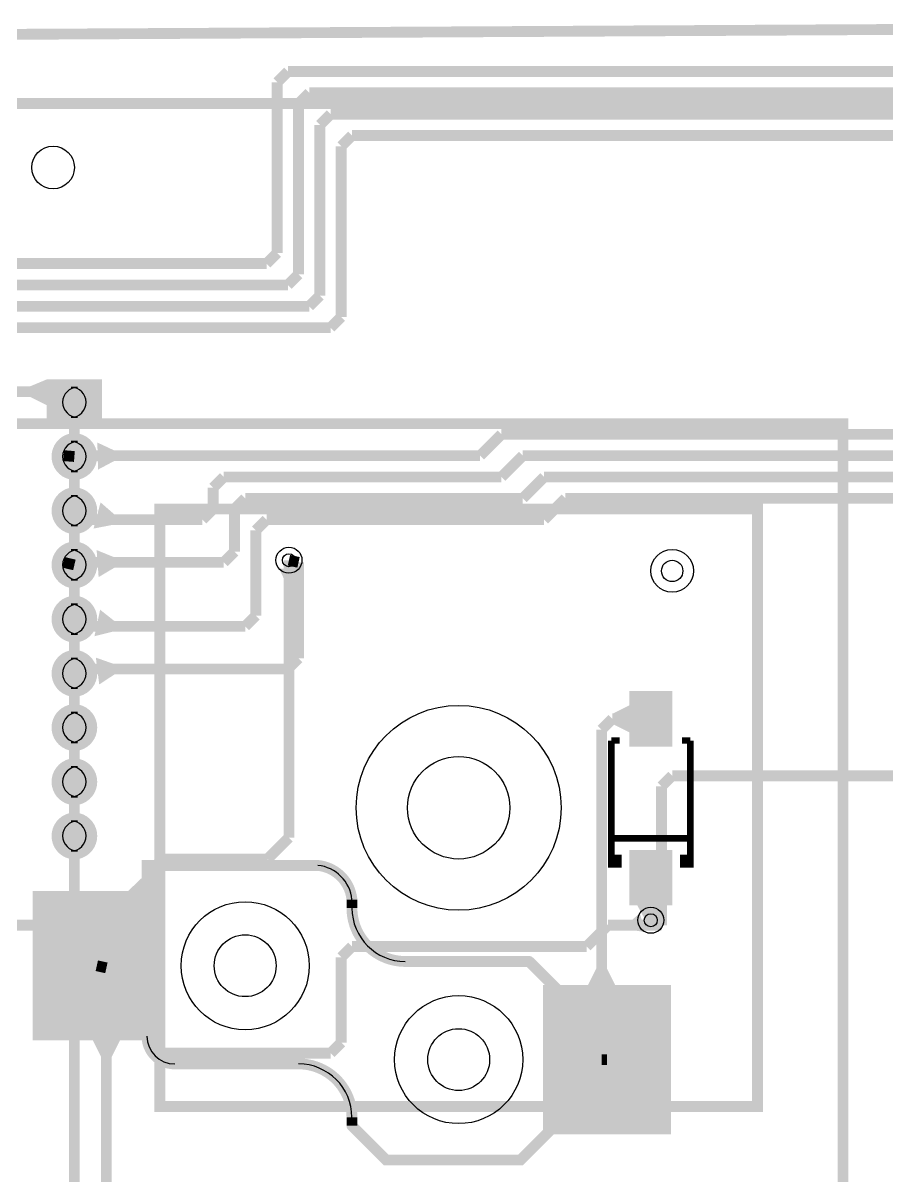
# Model space of a CAD drawing. Header units: millimetres. Extents: x -992 to -826, y 770 to 901.
# Drawn here: x -937.28 to -917.05, y 874.14 to 901.15 of the extents above; entities that cross this region are included whole.
import ezdxf

# ---------------------------------------------------------------- set-up
doc = ezdxf.new("R2010")
doc.units = ezdxf.units.MM
for name, color, linetype, true_color in [('BoardOutLine', 7, 'Continuous', 0xff00ff), ('BottomLayer', 7, 'Continuous', 0x0000ff), ('BottomPasteMaskLayer', 7, 'Continuous', 0x800000), ('BottomSilkLayer', 7, 'Continuous', 0x66cc33), ('BottomSolderMaskLayer', 7, 'Continuous', 0xaa00ff), ('Document', 7, 'Continuous', 0xffffff), ('Hole', 7, 'Continuous', 0x222222), ('Multi-Layer', 7, 'Continuous', 0xc0c0c0), ('TopLayer', 7, 'Continuous', 0xff0000), ('TopSilkLayer', 7, 'Continuous', 0xffcc00), ('TopSolderMaskLayer', 7, 'Continuous', 0x800080)]:
    doc.layers.add(name, color=color, linetype=linetype, true_color=true_color)

msp = doc.modelspace()

# ---------------------------------------------------------------- hatches: boundary and pattern name
at = {"layer": 'BottomLayer'}
for points in [[(-936.7317500635003, 892.8027940055882), (-936.7317500635003, 892.200279400559), (-937.1127508255017, 892.3907797815597), (-937.1127508255017, 892.6447802895607)], [(-930.8283210566423, 888.366314452629), (-931.2855219710441, 888.3663652527307), (-931.1839471678944, 888.1529946659895), (-930.9299466598934, 888.1529667259337)], [(-922.081838963678, 884.2017780035561), (-922.081838963678, 885.5017780035562), (-923.081838963678, 885.5017780035562), (-923.081838963678, 884.2017780035561)], [(-923.0818364236729, 885.1691897383796), (-923.0818364236729, 884.5341884683771), (-923.4628371856745, 884.7246888493778), (-923.4628371856745, 884.9786893573789)], [(-922.081838963678, 880.4827787655577), (-922.081838963678, 881.7827787655577), (-923.081838963678, 881.7827787655577), (-923.081838963678, 880.4827787655577)], [(-934.1894640589283, 880.8178308356619), (-934.8244653289307, 880.8178308356619), (-934.4264693929389, 881.1988315976633), (-934.1302565405132, 881.1988315976633)], [(-937.0568707137415, 877.3178308356619), (-934.0568707137415, 877.3178308356619), (-934.0568707137415, 880.8178308356619), (-937.0568707137415, 880.8178308356619)], [(-922.3532766065533, 880.3344094488191), (-922.8104775209551, 880.3344856489714), (-922.7088417576836, 880.5478282956567), (-922.4548412496825, 880.5477851155704)], [(-922.8993421386843, 880.4827762255526), (-922.2643408686819, 880.4827762255526), (-922.4548412496825, 880.1328676657355), (-922.7088417576836, 880.1328676657355)], [(-923.4162585725172, 878.617678435357), (-924.0512598425198, 878.617678435357), (-923.860759461519, 878.9986791973586), (-923.606758953518, 878.9986791973586)], [(-925.1068580137161, 875.117678435357), (-922.1068580137162, 875.117678435357), (-922.1068580137162, 878.617678435357), (-925.1068580137161, 878.617678435357)], [(-935.6493802387606, 877.317833375667), (-935.014378968758, 877.317833375667), (-935.2048793497588, 876.9368326136654), (-935.4588798577598, 876.9368326136654)]]:
    msp.add_hatch(color=256, dxfattribs=at).paths.add_polyline_path(points)
at = {"layer": 'BottomPasteMaskLayer'}
for points in [[(-922.081838963678, 884.2017780035561), (-922.081838963678, 885.5017780035562), (-923.081838963678, 885.5017780035562), (-923.081838963678, 884.2017780035561)], [(-922.081838963678, 880.4827787655577), (-922.081838963678, 881.7827787655577), (-923.081838963678, 881.7827787655577), (-923.081838963678, 880.4827787655577)], [(-937.0568707137415, 877.3178308356619), (-934.0568707137415, 877.3178308356619), (-934.0568707137415, 880.8178308356619), (-937.0568707137415, 880.8178308356619)], [(-925.1068580137161, 875.117678435357), (-922.1068580137162, 875.117678435357), (-922.1068580137162, 878.617678435357), (-925.1068580137161, 878.617678435357)]]:
    msp.add_hatch(color=256, dxfattribs=at).paths.add_polyline_path(points)
at = {"layer": 'BottomSilkLayer'}
for points in [[(-923.5843586487174, 881.6678155956314), (-923.2643688087377, 881.6678155956314), (-923.2643688087377, 881.3630149860302), (-923.5843586487174, 881.3630149860302)], [(-921.5795326390654, 881.6678155956314), (-921.8995224790451, 881.6678155956314), (-921.8995224790451, 881.3630149860302), (-921.5795326390654, 881.3630149860302)]]:
    msp.add_hatch(color=256, dxfattribs=at).paths.add_polyline_path(points)
at = {"layer": 'BottomSolderMaskLayer'}
for points in [[(-935.4317500635002, 892.8027940055882), (-936.7317500635003, 892.8027940055882), (-936.7317500635003, 891.7327914655831), (-935.4317500635002, 891.7327914655831)], [(-936.1967868935739, 890.4627127254256, -0.7853981633974483), (-936.1967868935739, 891.5327152654307), (-935.9667894335789, 891.5327152654307, -0.7853981633974483), (-935.9667894335789, 890.4627127254256)], [(-936.1967868935739, 889.1927101854205, -0.7853981633974483), (-936.1967868935739, 890.2627127254257), (-935.9667894335789, 890.2627127254257, -0.7853981633974483), (-935.9667894335789, 889.1927101854205)], [(-936.1967868935739, 887.9227076454155, -0.7853981633974483), (-936.1967868935739, 888.9927101854206), (-935.9667894335789, 888.9927101854206, -0.7853981633974483), (-935.9667894335789, 887.9227076454155)], [(-936.1967868935739, 886.6527051054103, -0.7853981633974483), (-936.1967868935739, 887.7227076454154), (-935.9667894335789, 887.7227076454154, -0.7853981633974483), (-935.9667894335789, 886.6527051054103)], [(-936.1967868935739, 885.3827025654052, -0.7853981633974483), (-936.1967868935739, 886.4527051054104), (-935.9667894335789, 886.4527051054104, -0.7853981633974483), (-935.9667894335789, 885.3827025654052)], [(-922.081838963678, 884.2017780035561), (-922.081838963678, 885.5017780035562), (-923.081838963678, 885.5017780035562), (-923.081838963678, 884.2017780035561)], [(-936.1967868935739, 884.1127000254002, -0.7853981633974483), (-936.1967868935739, 885.1827025654053), (-935.9667894335789, 885.1827025654053, -0.7853981633974483), (-935.9667894335789, 884.1127000254002)], [(-936.1967868935739, 882.8426974853951, -0.7853981633974483), (-936.1967868935739, 883.9127000254002), (-935.9667894335789, 883.9127000254002, -0.7853981633974483), (-935.9667894335789, 882.8426974853951)], [(-936.1967868935739, 881.57269494539, -0.7853981633974483), (-936.1967868935739, 882.6426974853952), (-935.9667894335789, 882.6426974853952, -0.7853981633974483), (-935.9667894335789, 881.57269494539)], [(-922.081838963678, 880.4827787655577), (-922.081838963678, 881.7827787655577), (-923.081838963678, 881.7827787655577), (-923.081838963678, 880.4827787655577)], [(-937.0568707137415, 877.3178308356619), (-934.0568707137415, 877.3178308356619), (-934.0568707137415, 880.8178308356619), (-937.0568707137415, 880.8178308356619)], [(-925.1068580137161, 875.117678435357), (-922.1068580137162, 875.117678435357), (-922.1068580137162, 878.617678435357), (-925.1068580137161, 878.617678435357)]]:
    msp.add_hatch(color=256, dxfattribs=at).paths.add_polyline_path(points)
at = {"layer": 'Document'}
for points in [[(-922.4859080518162, 885.0028168656339), (-922.6779324358649, 885.0028168656339), (-922.6779324358649, 884.2348209296421), (-922.4859080518162, 884.2348209296421)], [(-922.9659436118873, 884.7148564897132), (-922.9659436118873, 884.5228321056644), (-922.1979476758954, 884.5228321056644), (-922.1979476758954, 884.7148564897132)], [(-922.4549453898909, 880.9358115316232), (-922.6469697739396, 880.9358115316232), (-922.6469697739396, 881.7038074676151), (-922.4549453898909, 881.7038074676151)], [(-934.2548590297182, 877.4177444754891), (-934.2548590297182, 881.2907442214886), (-930.3818592837187, 881.2907442214886), (-930.3652824241531, 881.2918307262671), (-930.3489891992505, 881.2950716502047), (-930.3332583906065, 881.3004115401943), (-930.3183591567184, 881.3077590292376), (-930.3045464276089, 881.31698839976), (-930.2920565429025, 881.3279417346729), (-930.2811032079895, 881.3404316193793), (-930.2718738374672, 881.3542443484888), (-930.2645263484238, 881.369143582377), (-930.2591864584343, 881.384874391021), (-930.2559455344967, 881.4011676159234), (-930.2548590297182, 881.4177444754891), (-930.2559455344967, 881.4343213350547), (-930.2591864584343, 881.4506145599573), (-930.2645263484238, 881.4663453686013), (-930.2718738374672, 881.4812446024894), (-930.2811032079895, 881.4950573315989), (-930.2920565429025, 881.5075472163053), (-930.3045464276089, 881.5185005512183), (-930.3183591567184, 881.5277299217406), (-930.3332583906065, 881.535077410784), (-930.3489891992505, 881.5404173007735), (-930.3652824241531, 881.5436582247111), (-930.3818592837187, 881.5447447294896), (-934.3818592837187, 881.5447447294896), (-934.3984361432844, 881.5436582247111), (-934.4147293681868, 881.5404173007735), (-934.4304601768308, 881.535077410784), (-934.4453594107189, 881.5277299217406), (-934.4591721398285, 881.5185005512183), (-934.4716620245349, 881.5075472163053), (-934.4826153594478, 881.4950573315989), (-934.4918447299701, 881.4812446024894), (-934.4991922190135, 881.4663453686013), (-934.5045321090031, 881.4506145599573), (-934.5077730329407, 881.4343213350547), (-934.5088595377192, 881.4177444754891), (-934.5088595377192, 877.4177444754891), (-934.5077730329407, 877.4011676159234), (-934.5045321090031, 877.384874391021), (-934.4991922190135, 877.369143582377), (-934.4918447299701, 877.3542443484888), (-934.4826153594478, 877.3404316193793), (-934.4716620245349, 877.3279417346729), (-934.4591721398285, 877.31698839976), (-934.4453594107189, 877.3077590292376), (-934.4304601768308, 877.3004115401943), (-934.4147293681868, 877.2950716502047), (-934.3984361432844, 877.2918307262671), (-934.3818592837187, 877.2907442214886), (-934.3652824241531, 877.2918307262671), (-934.3489891992505, 877.2950716502047), (-934.3332583906065, 877.3004115401943), (-934.3183591567184, 877.3077590292376), (-934.3045464276089, 877.31698839976), (-934.2920565429025, 877.3279417346729), (-934.2811032079895, 877.3404316193793), (-934.2718738374672, 877.3542443484888), (-934.2645263484238, 877.369143582377), (-934.2591864584343, 877.384874391021), (-934.2559455344967, 877.4011676159234), (-934.2548590297182, 877.4177444754891)], [(-930.3944831089664, 881.2911760223521), (-930.3543455748853, 881.2861203956345), (-930.3145312075903, 881.2789512143348), (-930.275151222695, 881.2696885045127), (-930.2363156224292, 881.2583581401938), (-930.1981328883638, 881.2449917710942), (-930.1607096783838, 881.2296267342115), (-930.1241505287545, 881.2123059495299), (-930.0885575621148, 881.1930778001285), (-930.054030202213, 881.1719959970317), (-930.0206648961804, 881.1491194291738), (-929.988554845121, 881.124511998902), (-929.9577897437676, 881.0982424434751), (-929.9284555299326, 881.0703841430552), (-929.9006341444531, 881.0410149157312), (-929.8744033023016, 881.0102168001454), (-929.8498362755005, 880.9780758263306), (-929.827001688447, 880.9446817753978), (-929.8059633262213, 880.9101279287455), (-929.7867799564121, 880.8745108074922), (-929.7695051649584, 880.8379299028583), (-929.754187206464, 880.8004873982522), (-929.7408688694064, 880.762287883836), (-929.7295873566129, 880.723438064368), (-929.7203741813398, 880.6840464611385), (-929.7132550792452, 880.6442231088314), (-929.7082499365, 880.6040792481587), (-929.7058319834439, 880.5882173564115), (-929.7014333491653, 880.5727869279254), (-929.6951242430225, 880.5580342574398), (-929.6870053686125, 880.5441948215735), (-929.6772063163779, 880.5314895202357), (-929.6658834951323, 880.5201211507034), (-929.6532176355219, 880.5102711706472), (-929.6394109052692, 880.5020968017718), (-929.6246836822487, 880.4957285203016), (-929.6092710368964, 880.4912679743682), (-929.5934189801038, 880.4887863615404), (-929.5773805364839, 880.4883232923961), (-929.5614117056866, 880.489886158272), (-929.5457673762278, 880.4934500132864), (-929.5306972570542, 880.4989579725159), (-929.5164418917823, 880.5063221199714), (-929.5032288192311, 880.5154249118805), (-929.4912689415323, 880.5261210528765), (-929.4807531577889, 880.5382398151501), (-929.4718493170153, 880.5515877635415), (-929.4646995389944, 880.5659518430815), (-929.4594179458138, 880.5811027796947), (-929.4560888402923, 880.5967987397865), (-929.4547653603693, 880.6127891903017), (-929.4554686309374, 880.628818897638), (-929.4610809361277, 880.6751770925886), (-929.4688103081855, 880.7212296388398), (-929.4786405289883, 880.7668799068302), (-929.4905509723167, 880.8120321110771), (-929.5045166471331, 880.8565915111577), (-929.520508250019, 880.9004646104986), (-929.538492226661, 880.9435593525534), (-929.5584308422558, 880.985785313961), (-929.580282260687, 881.0270538942754), (-929.604000632308, 881.0672785018717), (-929.6295361901451, 881.1063747356362), (-929.6568353543217, 881.144260562061), (-929.6858408444813, 881.1808564873702), (-929.7164917999762, 881.2160857243173), (-929.7487239075681, 881.2498743533042), (-929.7824695363728, 881.2821514774823), (-929.8176578797666, 881.3128493715116), (-929.8542151039559, 881.341903623665), (-929.8920645028991, 881.3692532709803), (-929.9311266592539, 881.394840927175), (-929.9713196110152, 881.418612903057), (-930.0125590234911, 881.4405193191783), (-930.0547583662577, 881.4605142104931), (-930.0978290947218, 881.478555622805), (-930.1416808359083, 881.4946057007963), (-930.1862215780861, 881.5086307674587), (-930.2313578638302, 881.5206013947549), (-930.2769949861188, 881.5304924653665), (-930.3230371870521, 881.5382832253963), (-930.3693878587758, 881.5439573279148), (-930.385992496216, 881.5445138323273), (-930.402527717081, 881.5428982356514), (-930.4187105991532, 881.5391381811945), (-930.4342642488288, 881.5332980045321), (-930.4489225388451, 881.5254776327075), (-930.4624346617919, 881.5158108744532), (-930.4745694214956, 881.5044631306857), (-930.4851191888497, 881.4916285644504), (-930.493903454407, 881.4775267787372), (-930.5007719169458, 881.4623990590138), (-930.5056070551659, 881.4465042447629), (-930.5083261385104, 881.4301143006677), (-930.5088826427086, 881.4135096632203), (-930.5072670458193, 881.3969744423761), (-930.5035069911537, 881.3807915603525), (-930.4976668142905, 881.3652379107523), (-930.4898464422768, 881.3505796208369), (-930.4801796838481, 881.3370674980148), (-930.468831939924, 881.3249327384576), (-930.4559973735523, 881.3143829712691), (-930.441895587726, 881.3055987058938), (-930.4267678679139, 881.2987302435502), (-930.4108730536005, 881.2938951055352), (-930.3944831094702, 881.2911760224023)], [(-929.7089611379224, 880.6175920751843), (-929.7089611379224, 880.4174904749812), (-929.7078746331439, 880.4009136154154), (-929.7046337092063, 880.384620390513), (-929.6992938192167, 880.368889581869), (-929.6919463301733, 880.3539903479808), (-929.682716959651, 880.3401776188713), (-929.6717636247381, 880.3276877341649), (-929.6592737400317, 880.316734399252), (-929.6454610109221, 880.3075050287296), (-929.630561777034, 880.3001575396863), (-929.61483096839, 880.2948176496967), (-929.5985377434876, 880.2915767257591), (-929.5819608839219, 880.2904902209806), (-929.5653840243563, 880.2915767257591), (-929.5490907994537, 880.2948176496967), (-929.5333599908097, 880.3001575396863), (-929.5184607569216, 880.3075050287296), (-929.5046480278121, 880.316734399252), (-929.4921581431057, 880.3276877341649), (-929.4812048081927, 880.3401776188713), (-929.4719754376704, 880.3539903479808), (-929.464627948627, 880.368889581869), (-929.4592880586375, 880.384620390513), (-929.4560471346999, 880.4009136154154), (-929.4549606299214, 880.4174904749812), (-929.4549606299214, 880.6175920751843), (-929.4560471346999, 880.6341689347499), (-929.4592880586375, 880.6504621596525), (-929.464627948627, 880.6661929682964), (-929.4719754376704, 880.6810922021846), (-929.4812048081927, 880.6949049312941), (-929.4921581431057, 880.7073948160005), (-929.5046480278121, 880.7183481509135), (-929.5184607569216, 880.7275775214358), (-929.5333599908097, 880.7349250104791), (-929.5490907994537, 880.7402649004687), (-929.5653840243563, 880.7435058244063), (-929.5819608839219, 880.7445923291848), (-929.5985377434876, 880.7435058244063), (-929.61483096839, 880.7402649004687), (-929.630561777034, 880.7349250104791), (-929.6454610109221, 880.7275775214358), (-929.6592737400317, 880.7183481509135), (-929.6717636247381, 880.7073948160005), (-929.682716959651, 880.6949049312941), (-929.6919463301733, 880.6810922021846), (-929.6992938192167, 880.6661929682964), (-929.7046337092063, 880.6504621596525), (-929.7078746331439, 880.6341689347499), (-929.7089611379224, 880.6175920751843)], [(-929.4544526289053, 880.4178206756421), (-929.4533805319254, 880.3688381510027), (-929.4501729290571, 880.3199490070562), (-929.4448359258032, 880.2712463017077), (-929.4373796808677, 880.2228227379866), (-929.4278183868194, 880.1747704875908), (-929.4161702430767, 880.1271810154426), (-929.4024574212667, 880.0801449055907), (-929.3867060230218, 880.0337516887879), (-929.3689460302974, 879.9880896720736), (-929.3492112483021, 879.9432457706869), (-929.3275392411522, 879.899305342627), (-929.303971260369, 879.85635202618), (-929.2785521663606, 879.8144675807166), (-929.2513303430305, 879.7737317310682), (-929.222357605683, 879.7342220157748), (-929.1916891023943, 879.6960136394939), (-929.1593832090418, 879.6591793298535), (-929.1255014181886, 879.6237891990178), (-929.0901082220353, 879.5899106102331), (-929.0532709896628, 879.5576080496052), (-929.0150598387988, 879.5269430033533), (-928.9755475023521, 879.4979738407744), (-928.9348091899701, 879.4707557031408), (-928.89292244488, 879.4453403987407), (-928.8499669962905, 879.4217763042649), (-928.806024607631, 879.4001082727234), (-928.7611789209191, 879.3803775480708), (-928.7155152975524, 879.3626216867), (-928.6691206558282, 879.346874485956), (-928.6220833054983, 879.3331659198046), (-928.5744927796766, 879.3215220817776), (-928.5264396644172, 879.3119651353063), (-928.478015426289, 879.3045132715339), (-928.4293122382733, 879.2991806746899), (-928.3804228043182, 879.2959774950907), (-928.3314401828804, 879.2949098298199), (-928.3148633233149, 879.2938233250413), (-928.2985700984123, 879.2905824011036), (-928.2828392897683, 879.2852425111141), (-928.2679400558802, 879.2778950220709), (-928.2541273267707, 879.2686656515484), (-928.2416374420643, 879.2577123166354), (-928.2306841071513, 879.2452224319292), (-928.221454736629, 879.2314097028195), (-928.2141072475856, 879.2165104689315), (-928.2087673575961, 879.2007796602875), (-928.2055264336585, 879.184486435385), (-928.20443992888, 879.1679095758193), (-928.2055264336585, 879.1513327162536), (-928.2087673575961, 879.1350394913511), (-928.2141072475856, 879.1193086827071), (-928.221454736629, 879.1044094488191), (-928.2306841071513, 879.0905967197095), (-928.2416374420643, 879.0781068350032), (-928.2541273267707, 879.0671535000902), (-928.2679400558802, 879.0579241295678), (-928.2828392897683, 879.0505766405245), (-928.2985700984123, 879.045236750535), (-928.3148633233149, 879.0419958265974), (-928.3314401828804, 879.0409093218188), (-928.3854992111612, 879.0419698822019), (-928.4394749274197, 879.0451519226419), (-928.4932841089224, 879.0504505368937), (-928.5468437897082, 879.0578575552618), (-928.6000713885098, 879.0673615571972), (-928.6528848360825, 879.0789478889058), (-928.7052027017427, 879.092598685943), (-928.7569443189219, 879.108292900758), (-928.8080299095438, 879.1260063351452), (-928.8583807070297, 879.1457116775556), (-928.9079190777456, 879.1673785452064), (-928.9565686407017, 879.1909735309271), (-929.0042543853211, 879.2164602546685), (-929.0509027870951, 879.2437994195957), (-929.0964419209473, 879.2729488726775), (-929.1408015721317, 879.303863669681), (-929.1839133444939, 879.3364961444688), (-929.2257107659276, 879.370795982493), (-929.2661293908651, 879.406710298373), (-929.3051068996434, 879.444183717438), (-929.3425831945916, 879.4831584611054), (-929.3785004926931, 879.5235744359677), (-929.4128034146784, 879.5653693264478), (-929.4454390704122, 879.6084786908806), (-929.4763571404424, 879.6528360608725), (-929.5055099535847, 879.6983730437861), (-929.5328525604253, 879.7450194281919), (-929.5583428026264, 879.7927032921241), (-929.581941377928, 879.8413511139738), (-929.6036119007463, 879.8908878858484), (-929.623320958275, 879.9412372292236), (-929.6410381620034, 879.9923215127071), (-929.6567361945702, 880.0440619717359), (-929.670390851884, 880.0963788300191), (-929.6819810804416, 880.1491914225418), (-929.6914890097901, 880.2024183199385), (-929.6988999800799, 880.255977454046), (-929.7042025646688, 880.3097862444399), (-929.7073885877396, 880.3637617257622), (-929.7084531369064, 880.4178206756415), (-929.7073666321278, 880.4343975352072), (-929.7041257081902, 880.4506907601098), (-929.6987858182007, 880.4664215687536), (-929.6914383291573, 880.4813208026418), (-929.682208958635, 880.4951335317513), (-929.671255623722, 880.5076234164577), (-929.6587657390157, 880.5185767513707), (-929.6449530099061, 880.527806121893), (-929.630053776018, 880.5351536109363), (-929.614322967374, 880.5404935009259), (-929.5980297424716, 880.5437344248635), (-929.5814528829059, 880.544820929642), (-929.5648760233402, 880.5437344248635), (-929.5485827984377, 880.5404935009259), (-929.5328519897937, 880.5351536109363), (-929.5179527559056, 880.527806121893), (-929.504140026796, 880.5185767513707), (-929.4916501420897, 880.5076234164577), (-929.4806968071767, 880.4951335317513), (-929.4714674366544, 880.4813208026418), (-929.464119947611, 880.4664215687536), (-929.4587800576215, 880.4506907601098), (-929.4555391336839, 880.4343975352072), (-929.4544526289053, 880.4178206756415)], [(-929.6716738633478, 875.2279552959108), (-928.8716738633478, 874.4279552959108), (-928.8591816176679, 874.4170029038099), (-928.8453665868432, 874.4077749019584), (-928.8304651827114, 874.400429205956), (-928.8147324078404, 874.3950915201542), (-928.7984374917578, 874.3918531865213), (-928.7818592837186, 874.3907696215394), (-925.6318465836932, 874.3907696215394), (-925.6152683756542, 874.3918531865213), (-925.5989734595714, 874.3950915201542), (-925.5832406847005, 874.400429205956), (-925.5683392805688, 874.4077749019584), (-925.5545242497441, 874.4170029038099), (-925.5420320040641, 874.4279552959108), (-924.6920447040895, 875.2779425958854), (-924.6810923119887, 875.2904348415652), (-924.6718643101373, 875.3042498723901), (-924.6645186141349, 875.3191512765218), (-924.659180928333, 875.3348840513927), (-924.6559425947002, 875.3511789674753), (-924.6548590297182, 875.3677571755145), (-924.6548590297182, 878.5177698755399), (-924.6559425947002, 878.5343480835791), (-924.659180928333, 878.5506429996617), (-924.6645186141349, 878.5663757745326), (-924.6718643101373, 878.5812771786644), (-924.6810923119887, 878.5950922094892), (-924.6920447040895, 878.6075844551691), (-925.3420320040641, 879.2575717551437), (-925.354524249744, 879.2685241472445), (-925.3683392805688, 879.2777521490959), (-925.3832406847006, 879.2850978450983), (-925.3989734595715, 879.2904355309003), (-925.4152683756541, 879.293673864533), (-925.4318465836933, 879.294757429515), (-928.2818592837186, 879.294757429515), (-928.2984361432843, 879.2936709247365), (-928.3147293681868, 879.2904300007989), (-928.3304601768308, 879.2850901108093), (-928.345359410719, 879.277742621766), (-928.3591721398285, 879.2685132512437), (-928.3716620245349, 879.2575599163307), (-928.3826153594478, 879.2450700316243), (-928.3918447299702, 879.2312573025148), (-928.3991922190135, 879.2163580686266), (-928.4045321090031, 879.2006272599826), (-928.4077730329407, 879.1843340350802), (-928.4088595377192, 879.1677571755145), (-928.4077730329407, 879.1511803159489), (-928.4045321090031, 879.1348870910463), (-928.3991922190135, 879.1191562824024), (-928.3918447299702, 879.1042570485142), (-928.3826153594478, 879.0904443194047), (-928.3716620245349, 879.0779544346983), (-928.3591721398285, 879.0670010997853), (-928.345359410719, 879.057771729263), (-928.3304601768308, 879.0504242402197), (-928.3147293681868, 879.0450843502301), (-928.2984361432843, 879.0418434262925), (-928.2818592837186, 879.040756921514), (-925.4844500889003, 879.040756921514), (-924.9088595377192, 878.4651663703329), (-924.9088595377192, 875.4203606807215), (-925.6844500889003, 874.6447701295405), (-928.7292557785116, 874.6447701295405), (-929.4920447040895, 875.4075844551691), (-929.5045362353918, 875.4185392337924), (-929.5183507854409, 875.4277698207673), (-929.5332519834601, 875.4351182781944), (-929.5489848658245, 875.440458871932), (-929.56528023856, 875.4437002229424), (-929.5818592833265, 875.4447868708123), (-929.5984383280768, 875.4437002226955), (-929.6147337007641, 875.4404588714424), (-929.6304665830489, 875.4351182774705), (-929.6453677809586, 875.4277698198215), (-929.6591823308704, 875.4185392326408), (-929.6716738620095, 875.4075844538314), (-929.682628640819, 875.3950929226924), (-929.6918592279997, 875.3812783727807), (-929.6992076856488, 875.3663771748711), (-929.7045482796209, 875.3506442925863), (-929.7077896308742, 875.3343489198991), (-929.708876278991, 875.3177698751488), (-929.7077896311214, 875.3011908303822), (-929.704548280111, 875.2848954576467), (-929.6992076863735, 875.2691625752823), (-929.6918592289466, 875.2542613772631), (-929.6826286419717, 875.2404468272139), (-929.6716738633486, 875.2279552959114)], [(-933.7315671831345, 876.8949606299215), (-933.7644069256734, 876.8959894992888), (-933.7971172572384, 876.8990784264665), (-933.8295690771133, 876.9042152201164), (-933.8616343048728, 876.9113796064075), (-933.8931863858884, 876.920543309032), (-933.9241007908122, 876.9316701608063), (-933.9542555070684, 876.9447162464148), (-933.9835315204107, 876.9596300757347), (-934.011813284646, 876.976352787056), (-934.0389891776709, 876.9948183793969), (-934.0649519420202, 877.0149539729947), (-934.0895991081895, 877.0366800969477), (-934.1128333990602, 877.0599110028693), (-934.1345631138319, 877.0845550033185), (-934.1547024899455, 877.1105148336715), (-934.1731720415706, 877.1376880360033), (-934.1898988733183, 877.1659673634684), (-934.2048169679439, 877.1952412035811), (-934.2178674469036, 877.2253940187253), (-934.2289988027347, 877.2563068021581), (-934.2381671023452, 877.2878575477031), (-934.2453361604081, 877.3199217312837), (-934.2504776821772, 877.3523728023923), (-934.2535713751604, 877.3850826835588), (-934.2546050292101, 877.4179222758447), (-934.2556915339887, 877.4344991354104), (-934.2589324579263, 877.4507923603129), (-934.2642723479158, 877.4665231689569), (-934.2716198369592, 877.4814224028449), (-934.2808492074815, 877.4952351319546), (-934.2918025423945, 877.5077250166609), (-934.3042924271008, 877.5186783515738), (-934.3181051562104, 877.5279077220962), (-934.3330043900985, 877.5352552111395), (-934.3487351987425, 877.540595101129), (-934.365028423645, 877.5438360250666), (-934.3816052832107, 877.5449225298452), (-934.3981821427764, 877.5438360250666), (-934.4144753676788, 877.540595101129), (-934.4302061763228, 877.5352552111395), (-934.4451054102109, 877.5279077220962), (-934.4589181393205, 877.5186783515738), (-934.4714080240268, 877.5077250166609), (-934.4823613589398, 877.4952351319546), (-934.4915907294621, 877.4814224028449), (-934.4989382185055, 877.4665231689569), (-934.504278108495, 877.4507923603129), (-934.5075190324326, 877.4344991354104), (-934.5086055372112, 877.4179222758455), (-934.5075392407517, 877.3772553872873), (-934.5043459325249, 877.3367000473713), (-934.4990343662595, 877.2963674293438), (-934.4916191024072, 877.2563680959101), (-934.4821204682283, 877.2168116961514), (-934.4705645020697, 877.1778066649467), (-934.4569828819858, 877.1394599257237), (-934.4414128389013, 877.1018765973522), (-934.4238970545504, 877.0651597059845), (-934.4044835444745, 877.0294099026329), (-934.3832255263992, 876.9947251872578), (-934.3601812743492, 876.961200640123), (-934.3354139589039, 876.9289281611545), (-934.3089914740292, 876.8979962180183), (-934.2809862509616, 876.868489603606), (-934.2514750596551, 876.8404892035943), (-934.2205387983331, 876.8140717747158), (-934.1882622717244, 876.7893097343473), (-934.1547339585904, 876.7662709619942), (-934.1200457691813, 876.7450186132147), (-934.0842927932838, 876.7256109464922), (-934.047573039555, 876.7081011635341), (-934.0099871668539, 876.6925372634305), (-933.9716382083076, 876.678961911076), (-933.9326312888695, 876.6674123202135), (-933.8930733371435, 876.6579201514214), (-933.853072792263, 876.6505114253229), (-933.8127393066302, 876.6452064512565), (-933.7721834453284, 876.642019771603), (-933.7315163830328, 876.6409601219204), (-933.7149397406414, 876.6420499418384), (-933.6986471637704, 876.6452941242214), (-933.6829174229313, 876.6506371602086), (-933.6680196583542, 876.6579876289717), (-933.6542087749251, 876.6672197619505), (-933.6417210806918, 876.6781755947881), (-933.6307702435676, 876.6906676701444), (-933.6215436354144, 876.7044822451438), (-933.6141991260578, 876.719382948575), (-933.608862382091, 876.7351148252673), (-933.6056247166841, 876.7514086984454), (-933.6045415271906, 876.7679857754179), (-933.6056313472833, 876.7845624177978), (-933.608875529838, 876.8008549946346), (-933.6142185659909, 876.8165847354175), (-933.621569034911, 876.8314824999171), (-933.6308011680353, 876.8452933832489), (-933.6417570010044, 876.8577810773668), (-933.6542490764762, 876.8687319143594), (-933.6680636515728, 876.8779585223671), (-933.6829643550813, 876.8853030315665), (-933.6986962318299, 876.8906397753676), (-933.714990105042, 876.8938774406028), (-933.7315671820259, 876.8949606299217)], [(-930.8318465836933, 876.894757429515), (-933.7318719837441, 876.894757429515), (-933.7484488433097, 876.8936709247365), (-933.7647420682123, 876.8904300007989), (-933.7804728768563, 876.8850901108093), (-933.7953721107443, 876.8777426217661), (-933.8091848398539, 876.8685132512436), (-933.8216747245602, 876.8575599163307), (-933.8326280594732, 876.8450700316243), (-933.8418574299956, 876.8312573025148), (-933.8492049190388, 876.8163580686266), (-933.8545448090284, 876.8006272599827), (-933.857785732966, 876.7843340350802), (-933.8588722377445, 876.7677571755145), (-933.857785732966, 876.7511803159489), (-933.8545448090284, 876.7348870910463), (-933.8492049190388, 876.7191562824023), (-933.8418574299956, 876.7042570485143), (-933.8326280594732, 876.6904443194047), (-933.8216747245602, 876.6779544346983), (-933.8091848398539, 876.6670010997854), (-933.7953721107443, 876.657771729263), (-933.7804728768563, 876.6504242402198), (-933.7647420682123, 876.6450843502301), (-933.7484488433097, 876.6418434262926), (-933.7318719837441, 876.640756921514), (-930.8318465836933, 876.640756921514), (-930.8152697241276, 876.6418434262926), (-930.7989764992251, 876.6450843502301), (-930.7832456905811, 876.6504242402198), (-930.768346456693, 876.657771729263), (-930.7545337275834, 876.6670010997854), (-930.7420438428771, 876.6779544346983), (-930.7310905079642, 876.6904443194047), (-930.7218611374417, 876.7042570485143), (-930.7145136483985, 876.7191562824023), (-930.709173758409, 876.7348870910463), (-930.7059328344712, 876.7511803159489), (-930.7048463296927, 876.7677571755145), (-930.7059328344712, 876.7843340350802), (-930.709173758409, 876.8006272599827), (-930.7145136483985, 876.8163580686266), (-930.7218611374417, 876.8312573025148), (-930.7310905079642, 876.8450700316243), (-930.7420438428771, 876.8575599163307), (-930.7545337275834, 876.8685132512436), (-930.768346456693, 876.8777426217661), (-930.7832456905811, 876.8850901108093), (-930.7989764992251, 876.8904300007989), (-930.8152697241276, 876.8936709247365), (-930.8318465836933, 876.894757429515)], [(-929.7085801371604, 875.5179476759015), (-929.709647925569, 875.5669331168172), (-929.7128514740396, 875.6158253541457), (-929.7181846840842, 875.6645313133747), (-929.72563740305, 875.712958274603), (-929.7351954434456, 875.7610140490489), (-929.7468406099501, 875.808607154546), (-929.7605507340508, 875.8556469896961), (-929.776299716244, 875.9020440063423), (-929.7940575757208, 875.9477098800403), (-929.8137905074394, 875.9925576781978), (-929.8354609464798, 876.0365020255657), (-929.8590276395537, 876.0794592667638), (-929.8844457235382, 876.1213476255327), (-929.9116668108791, 876.1620873604088), (-929.9406390817055, 876.2016009165251), (-929.9713073824771, 876.23981307325), (-930.0036133309783, 876.2766510873826), (-930.0374954274585, 876.3120448316307), (-930.072889171707, 876.3459269281105), (-930.1097271858398, 876.3782328766114), (-930.1479393425651, 876.4089011773825), (-930.1874528986817, 876.4378734482085), (-930.2281926335581, 876.465094535549), (-930.2700809923273, 876.490512619533), (-930.3130382335256, 876.5140793126066), (-930.3569825808938, 876.5357497516463), (-930.4018303790515, 876.5554826833645), (-930.4474962527497, 876.5732405428408), (-930.493893269396, 876.5889895250336), (-930.5409331045462, 876.6026996491337), (-930.5885262100436, 876.6143448156378), (-930.6365819844895, 876.6239028560329), (-930.6850089457179, 876.6313555749981), (-930.733714904947, 876.6366887850422), (-930.7826071422755, 876.6398923335123), (-930.8315925831853, 876.6409601219204), (-930.848169442751, 876.642046626699), (-930.8644626676535, 876.6452875506366), (-930.8801934762974, 876.6506274406261), (-930.8950927101855, 876.6579749296694), (-930.908905439295, 876.6672043001918), (-930.9213953240014, 876.6781576351048), (-930.9323486589144, 876.6906475198111), (-930.9415780294368, 876.7044602489207), (-930.9489255184801, 876.7193594828087), (-930.9542654084696, 876.7350902914527), (-930.9575063324072, 876.7513835163552), (-930.9585928371857, 876.7679603759209), (-930.9575063324072, 876.7845372354866), (-930.9542654084696, 876.8008304603891), (-930.9489255184801, 876.8165612690331), (-930.9415780294368, 876.8314605029211), (-930.9323486589144, 876.8452732320308), (-930.9213953240014, 876.857763116737), (-930.908905439295, 876.86871645165), (-930.8950927101855, 876.8779458221725), (-930.8801934762974, 876.8852933112157), (-930.8644626676535, 876.8906332012052), (-930.848169442751, 876.8938741251429), (-930.8315925831853, 876.8949606299215), (-930.7775310169042, 876.8938999697933), (-930.7235527743877, 876.890717630479), (-930.6697410900827, 876.8854185191456), (-930.6161789416028, 876.8780108070223), (-930.562948921778, 876.8685059168009), (-930.5101331112954, 876.8569185050214), (-930.4578129521318, 876.8432664394722), (-930.4060691219692, 876.8275707716376), (-930.3549814097906, 876.8098557042362), (-930.3046285928451, 876.790148553901), (-930.2550883151736, 876.7684797090566), (-930.2064369678808, 876.7448825830604), (-930.1587495713416, 876.7193935626793), (-930.1120996595184, 876.6920519519813), (-930.0665591665726, 876.6628999117281), (-930.0221983159413, 876.6319823943643), (-929.9790855120536, 876.5993470746996), (-929.9372872348505, 876.565044276395), (-929.8968679372728, 876.5291268943635), (-929.857889945875, 876.4916503132058), (-929.8204133647173, 876.452672321808), (-929.7844959826857, 876.4122530242303), (-929.7501931843813, 876.3704547470272), (-929.7175578647166, 876.3273419431395), (-929.6866403473527, 876.2829810925082), (-929.6574883070996, 876.2374405995623), (-929.6301466964014, 876.1907906877392), (-929.6046576760203, 876.1431032912), (-929.5810605500242, 876.0944519439073), (-929.5593917051798, 876.0449116662356), (-929.5396845548446, 875.9945588492902), (-929.5219694874432, 875.9434711371116), (-929.5062738196085, 875.8917273069491), (-929.4926217540593, 875.8394071477853), (-929.4810343422798, 875.7865913373028), (-929.4715294520585, 875.7333613174779), (-929.4641217399352, 875.6797991689981), (-929.4588226286018, 875.625987484693), (-929.4556402892874, 875.5720092421766), (-929.4545796291593, 875.5179476758955), (-929.4556661339379, 875.5013708163299), (-929.4589070578755, 875.4850775914273), (-929.464246947865, 875.4693467827833), (-929.4715944369084, 875.4544475488952), (-929.4808238074307, 875.4406348197857), (-929.4917771423437, 875.4281449350793), (-929.50426702705, 875.4171916001663), (-929.5180797561596, 875.407962229644), (-929.5329789900477, 875.4006147406008), (-929.5487097986917, 875.3952748506111), (-929.5650030235942, 875.3920339266735), (-929.5815798831599, 875.390947421895), (-929.5981567427256, 875.3920339266735), (-929.614449967628, 875.3952748506111), (-929.630180776272, 875.4006147406008), (-929.6450800101601, 875.407962229644), (-929.6588927392697, 875.4171916001663), (-929.671382623976, 875.4281449350793), (-929.682335958889, 875.4406348197857), (-929.6915653294113, 875.4544475488952), (-929.6989128184547, 875.4693467827833), (-929.7042527084442, 875.4850775914273), (-929.7074936323818, 875.5013708163299), (-929.7085801371604, 875.5179476758955)]]:
    msp.add_hatch(color=256, dxfattribs=at).paths.add_polyline_path(points)
at = {"layer": 'Multi-Layer'}
for points in [[(-935.4317500635002, 892.8027940055882), (-936.7317500635003, 892.8027940055882), (-936.7317500635003, 891.7327914655831), (-935.4317500635002, 891.7327914655831)], [(-936.1967868935739, 890.4627127254256, -0.7853981633974483), (-936.1967868935739, 891.5327152654307), (-935.9667894335789, 891.5327152654307, -0.7853981633974483), (-935.9667894335789, 890.4627127254256)], [(-936.1967868935739, 889.1927101854205, -0.7853981633974483), (-936.1967868935739, 890.2627127254257), (-935.9667894335789, 890.2627127254257, -0.7853981633974483), (-935.9667894335789, 889.1927101854205)], [(-936.1967868935739, 887.9227076454155, -0.7853981633974483), (-936.1967868935739, 888.9927101854206), (-935.9667894335789, 888.9927101854206, -0.7853981633974483), (-935.9667894335789, 887.9227076454155)], [(-936.1967868935739, 886.6527051054103, -0.7853981633974483), (-936.1967868935739, 887.7227076454154), (-935.9667894335789, 887.7227076454154, -0.7853981633974483), (-935.9667894335789, 886.6527051054103)], [(-936.1967868935739, 885.3827025654052, -0.7853981633974483), (-936.1967868935739, 886.4527051054104), (-935.9667894335789, 886.4527051054104, -0.7853981633974483), (-935.9667894335789, 885.3827025654052)], [(-936.1967868935739, 884.1127000254002, -0.7853981633974483), (-936.1967868935739, 885.1827025654053), (-935.9667894335789, 885.1827025654053, -0.7853981633974483), (-935.9667894335789, 884.1127000254002)], [(-936.1967868935739, 882.8426974853951, -0.7853981633974483), (-936.1967868935739, 883.9127000254002), (-935.9667894335789, 883.9127000254002, -0.7853981633974483), (-935.9667894335789, 882.8426974853951)], [(-936.1967868935739, 881.57269494539, -0.7853981633974483), (-936.1967868935739, 882.6426974853952), (-935.9667894335789, 882.6426974853952, -0.7853981633974483), (-935.9667894335789, 881.57269494539)]]:
    msp.add_hatch(color=256, dxfattribs=at).paths.add_polyline_path(points)
at = {"layer": 'TopLayer'}
for points in [[(-935.5284582169165, 890.6909575819153), (-935.5441579883161, 891.3257632715267), (-935.1585648971298, 891.1447802895607), (-935.1522834645671, 890.8907797815597)], [(-935.4687045974093, 889.9230251460505), (-935.6329565659132, 889.3096367792737), (-935.2168046736094, 889.3907797815597), (-935.148788417577, 889.6447802895607)], [(-935.5138582677166, 888.1729514859031), (-935.560855981712, 888.8062103124208), (-935.1668275336551, 888.6447802895607), (-935.1479756159513, 888.3907797815597)], [(-931.1396240792483, 888.2745872491746), (-930.7554991109984, 888.5225400050801), (-930.7048514097029, 888.3012852425707), (-930.9588519177039, 888.137327914656)], [(-935.4792456184913, 887.4080137160275), (-935.6121971043943, 886.7870866141734), (-935.2003581407164, 886.8907797815597), (-935.1459715519431, 887.1447802895607)], [(-935.5003124206249, 885.6557226314454), (-935.5786131572264, 886.2858775717553), (-935.1771501143003, 886.1447802895607), (-935.1455880111762, 885.8907797815597)], [(-922.2779908559818, 880.1559740919483), (-922.642852425705, 880.431485902972), (-922.4588493776988, 880.5598983997969), (-922.2048488696978, 880.3681000762003)], [(-922.7122098044197, 879.8572948945899), (-922.8390093980189, 880.2965608331218), (-923.0172618745239, 880.14475488951), (-922.9439395478792, 879.8907543815089)]]:
    msp.add_hatch(color=256, dxfattribs=at).paths.add_polyline_path(points)
at = {"layer": 'TopSolderMaskLayer'}
for points in [[(-935.4317500635002, 892.8027940055882), (-936.7317500635003, 892.8027940055882), (-936.7317500635003, 891.7327914655831), (-935.4317500635002, 891.7327914655831)], [(-936.1967868935739, 890.4627127254256, -0.7853981633974483), (-936.1967868935739, 891.5327152654307), (-935.9667894335789, 891.5327152654307, -0.7853981633974483), (-935.9667894335789, 890.4627127254256)], [(-936.1967868935739, 889.1927101854205, -0.7853981633974483), (-936.1967868935739, 890.2627127254257), (-935.9667894335789, 890.2627127254257, -0.7853981633974483), (-935.9667894335789, 889.1927101854205)], [(-936.1967868935739, 887.9227076454155, -0.7853981633974483), (-936.1967868935739, 888.9927101854206), (-935.9667894335789, 888.9927101854206, -0.7853981633974483), (-935.9667894335789, 887.9227076454155)], [(-936.1967868935739, 886.6527051054103, -0.7853981633974483), (-936.1967868935739, 887.7227076454154), (-935.9667894335789, 887.7227076454154, -0.7853981633974483), (-935.9667894335789, 886.6527051054103)], [(-936.1967868935739, 885.3827025654052, -0.7853981633974483), (-936.1967868935739, 886.4527051054104), (-935.9667894335789, 886.4527051054104, -0.7853981633974483), (-935.9667894335789, 885.3827025654052)], [(-936.1967868935739, 884.1127000254002, -0.7853981633974483), (-936.1967868935739, 885.1827025654053), (-935.9667894335789, 885.1827025654053, -0.7853981633974483), (-935.9667894335789, 884.1127000254002)], [(-936.1967868935739, 882.8426974853951, -0.7853981633974483), (-936.1967868935739, 883.9127000254002), (-935.9667894335789, 883.9127000254002, -0.7853981633974483), (-935.9667894335789, 882.8426974853951)], [(-936.1967868935739, 881.57269494539, -0.7853981633974483), (-936.1967868935739, 882.6426974853952), (-935.9667894335789, 882.6426974853952, -0.7853981633974483), (-935.9667894335789, 881.57269494539)]]:
    msp.add_hatch(color=256, dxfattribs=at).paths.add_polyline_path(points)

# ---------------------------------------------------------------- linework, layer by layer
at = {"layer": 'BoardOutLine', "const_width": 0.25400050800101603}
msp.add_lwpolyline([(-974.2817627635256, 811.9191516383034), (-974.2514605029211, 899.3323596647194), (-974.1711201422404, 899.5203962407926), (-973.0195326390653, 900.6228346456694), (-972.8417068834138, 900.6947929895862), (-912.5735077470156, 901.0259588519178)], dxfattribs=at)
at = {"layer": 'BottomLayer', "const_width": 0.25400050800101603}
for points in [[(-950.0817881635764, 892.5176530353062), (-936.3319786639574, 892.5176530353062)], [(-936.3318770637542, 892.5177800355602), (-936.0818643637289, 892.2677927355857)], [(-931.056946913894, 888.5678181356365), (-931.056946913894, 882.0678181356365)], [(-923.7337566675135, 884.5976885953773), (-923.4797561595124, 884.8516891033784)], [(-923.479806959614, 884.8516637033275), (-922.5819151638304, 884.8516637033275)], [(-923.7338074676151, 876.8676657353317), (-923.7338074676151, 884.5976631953265)], [(-931.056946913894, 882.0678181356365), (-931.556946913894, 881.5678181356365)], [(-934.0568961137924, 881.5676911353825), (-935.5570231140464, 879.0678181356365)], [(-931.556946913894, 881.5678181356365), (-934.0569723139447, 881.5678181356365)], [(-922.5819151638304, 881.1328422656846), (-922.5819151638304, 880.1328422656846)], [(-935.5569723139447, 879.0678181356365), (-935.3318770637542, 879.0177546355094)], [(-935.3319786639574, 879.0177800355602), (-935.3319786639574, 861.0177800355602)], [(-923.6067564135129, 876.8676657353317), (-923.7337566675135, 876.8676657353317)]]:
    msp.add_lwpolyline(points, dxfattribs=at)
at = {"layer": 'BottomSilkLayer', "const_width": 0.25400050800101603}
msp.add_lwpolyline([(-877.0819913639829, 899.2677927355857), (-975.0819913639829, 899.2677927355857), (-975.0819913639829, 870.2677927355857), (-877.0819913639829, 870.2677927355857), (-877.0819913639829, 899.2677927355857)], close=True, dxfattribs=at)
at = {"layer": 'BottomSilkLayer'}
for points, const_width in [([(-923.5081788163577, 881.5915925831853), (-923.5081788163577, 884.3440436880875)], 0.15240030480060962), ([(-923.5081788163577, 884.3440436880875), (-923.315138430277, 884.3440436880875)], 0.15240030480060962), ([(-921.6557023114048, 884.3440436880875), (-921.8487426974855, 884.3440436880875)], 0.15240030480060962), ([(-921.6557023114048, 881.5915925831853), (-921.6557023114048, 884.3440436880875)], 0.15240030480060962), ([(-921.7057150114301, 882.0510287020576), (-923.4581661163323, 882.0510287020576)], 0.15240030480060962), ([(-934.3824739649481, 880.3675387350777), (-934.3824739649481, 881.4165608331218), (-934.3824739649481, 881.4165608331218), (-930.381965963932, 881.4165608331218)], 0.25400050800101603), ([(-929.581457962916, 880.6179832359667), (-929.581457962916, 880.4178308356618)], 0.25400050800101603), ([(-928.3319532639066, 879.1675641351285), (-925.4319532639066, 879.1675641351285)], 0.25400050800101603), ([(-924.7819405638812, 878.5175260350522), (-925.4319532639066, 879.1675387350776), (-925.4319532639066, 879.1675641351285)], 0.25400050800101603), ([(-924.7819405638812, 878.5175260350522), (-924.7819405638812, 878.1675895351792)], 0.25400050800101603), ([(-934.3818643637288, 877.4177546355095), (-934.3818643637288, 877.7677673355348)], 0.25400050800101603), ([(-930.8315976631955, 876.7679705359412), (-933.7315468630939, 876.7679705359412)], 0.25400050800101603), ([(-924.7818643637288, 875.5677673355349), (-924.7818643637288, 875.3677673355348), (-925.6318516637034, 874.5177800355602), (-928.7818643637288, 874.5177800355602), (-929.5818643637289, 875.3177800355602)], 0.25400050800101603), ([(-929.5818643637289, 875.3177800355602), (-929.5818643637289, 875.5177800355602)], 0.25400050800101603)]:
    msp.add_lwpolyline(points, dxfattribs=dict(at, const_width=const_width))
for centre, radius, start, end in [((-930.4695361183558, 880.5298794929579), 0.8924307848615699, 5.591265235738376, 84.33238645424375), ((-928.3319735849796, 880.4175412748247), 1.2499872999746, 180.0023285168551, 270), ((-933.7318719837441, 877.4177444754891), 0.6499872999746, 180.00000000000006, 270), ((-930.8318465836933, 875.5177698755399), 1.2499872999746, 0, 90)]:
    msp.add_arc(centre, radius, start, end, dxfattribs=at)
at = {"layer": 'BottomSolderMaskLayer'}
for points in [[(-936.1568453136907, 892.6178054356111), (-936.0068834137669, 892.6178054356111)], [(-936.1568453136907, 891.9177800355602), (-936.0068834137669, 891.9177800355602)], [(-936.1568453136907, 891.347802895606), (-936.0068834137669, 891.347802895606)], [(-936.1568453136907, 890.6477774955551), (-936.0068834137669, 890.6477774955551)], [(-936.1568453136907, 890.0778003556009), (-936.0068834137669, 890.0778003556009)], [(-936.1568453136907, 889.37777495555), (-936.0068834137669, 889.37777495555)], [(-936.1569723139447, 888.8077978155958), (-936.0070104140209, 888.8077978155958)], [(-936.1569723139447, 888.1077724155449), (-936.0070104140209, 888.1077724155449)], [(-936.1568453136907, 887.5377952755907), (-936.0068834137669, 887.5377952755907)], [(-936.1568453136907, 886.8377698755398), (-936.0068834137669, 886.8377698755398)], [(-936.1568453136907, 886.2677927355857), (-936.0068834137669, 886.2677927355857)], [(-936.1568453136907, 885.5677673355348), (-936.0068834137669, 885.5677673355348)], [(-936.1568453136907, 884.9978155956314), (-936.0068834137669, 884.9978155956314)], [(-936.1568453136907, 884.2977901955805), (-936.0068834137669, 884.2977901955805)], [(-936.1568453136907, 883.7278130556263), (-936.0068834137669, 883.7278130556263)], [(-936.1568453136907, 883.0277876555754), (-936.0068834137669, 883.0277876555754)], [(-936.1568453136907, 882.4578105156212), (-936.0068834137669, 882.4578105156212)], [(-936.1568453136907, 881.7577851155703), (-936.0068834137669, 881.7577851155703)]]:
    msp.add_lwpolyline(points, close=True, dxfattribs=at)
for centre, start, end in [((-936.0068834137669, 892.2677927355857), 90, 270), ((-936.1568453136907, 892.2677927355857), 270, 90), ((-936.0068834137669, 890.9977901955806), 90, 270), ((-936.1568453136907, 890.9977901955806), 270, 90), ((-936.0068834137669, 889.7277876555754), 90, 270), ((-936.1568453136907, 889.7277876555754), 270, 90), ((-936.0070104140209, 888.4577851155703), 90, 270), ((-936.1569723139447, 888.4577851155703), 270, 90), ((-936.0068834137669, 887.1877825755653), 90, 270), ((-936.1568453136907, 887.1877825755653), 270, 90), ((-936.0068834137669, 885.9177800355602), 90, 270), ((-936.1568453136907, 885.9177800355602), 270, 90), ((-936.0068834137669, 884.647802895606), 90, 270), ((-936.1568453136907, 884.647802895606), 270, 90), ((-936.0068834137669, 883.3778003556008), 90, 270), ((-936.1568453136907, 883.3778003556008), 270, 90), ((-936.0068834137669, 882.1077978155957), 90, 270), ((-936.1568453136907, 882.1077978155957), 270, 90)]:
    msp.add_arc(centre, 0.3500127000254001, start, end, dxfattribs=at)
at = {"layer": 'Document', "const_width": 0.25400050800101603}
for points in [[(-936.0818643637289, 873.7677419354841), (-936.0818643637289, 891.7677927355857), (-954.0819151638304, 891.7677927355857), (-954.0819151638304, 873.7677419354841), (-936.0818643637289, 873.7677419354841)], [(-918.081838963678, 873.7677419354841), (-918.081838963678, 891.7677927355857), (-936.0818643637289, 891.7677927355857), (-936.0818643637289, 873.7677419354841), (-918.081838963678, 873.7677419354841)]]:
    msp.add_lwpolyline(points, close=True, dxfattribs=at)
at = {"layer": 'Document'}
for centre, radius in [((-936.5816611633225, 897.7675895351792), 0.5001270002540006), ((-922.0817881635764, 888.3177546355095), 0.24993649987299976), ((-927.0817881635764, 882.7678435356872), 1.1998983997967998), ((-932.0817881635764, 879.0678181356365), 0.7249174498348998), ((-927.0817881635764, 876.8676657353317), 0.7249174498348998)]:
    msp.add_circle(centre, radius, dxfattribs=at)
at = {"layer": 'Hole'}
for centre in [(-931.0568961137924, 888.5679451358905), (-922.5819151638304, 880.1328422656846)]:
    msp.add_circle(centre, 0.15240030480060962, dxfattribs=at)
at = {"layer": 'Multi-Layer'}
for points in [[(-936.1568453136907, 892.6178054356111), (-936.0068834137669, 892.6178054356111)], [(-936.1568453136907, 891.9177800355602), (-936.0068834137669, 891.9177800355602)], [(-936.1568453136907, 891.347802895606), (-936.0068834137669, 891.347802895606)], [(-936.1568453136907, 890.6477774955551), (-936.0068834137669, 890.6477774955551)], [(-936.1568453136907, 890.0778003556009), (-936.0068834137669, 890.0778003556009)], [(-936.1568453136907, 889.37777495555), (-936.0068834137669, 889.37777495555)], [(-936.1569723139447, 888.8077978155958), (-936.0070104140209, 888.8077978155958)], [(-936.1569723139447, 888.1077724155449), (-936.0070104140209, 888.1077724155449)], [(-936.1568453136907, 887.5377952755907), (-936.0068834137669, 887.5377952755907)], [(-936.1568453136907, 886.8377698755398), (-936.0068834137669, 886.8377698755398)], [(-936.1568453136907, 886.2677927355857), (-936.0068834137669, 886.2677927355857)], [(-936.1568453136907, 885.5677673355348), (-936.0068834137669, 885.5677673355348)], [(-936.1568453136907, 884.9978155956314), (-936.0068834137669, 884.9978155956314)], [(-936.1568453136907, 884.2977901955805), (-936.0068834137669, 884.2977901955805)], [(-936.1568453136907, 883.7278130556263), (-936.0068834137669, 883.7278130556263)], [(-936.1568453136907, 883.0277876555754), (-936.0068834137669, 883.0277876555754)], [(-936.1568453136907, 882.4578105156212), (-936.0068834137669, 882.4578105156212)], [(-936.1568453136907, 881.7577851155703), (-936.0068834137669, 881.7577851155703)]]:
    msp.add_lwpolyline(points, close=True, dxfattribs=at)
for centre, radius in [((-931.0568961137924, 888.5679451358905), 0.30480060960121924), ((-922.0817881635764, 888.3177546355095), 0.5), ((-927.0817881635764, 882.7678435356872), 2.4000000000000004), ((-932.0817881635764, 879.0678181356365), 1.5000000000000002), ((-922.5819151638304, 880.1328422656846), 0.30480060960121924), ((-927.0817881635764, 876.8676657353317), 1.5000000000000002)]:
    msp.add_circle(centre, radius, dxfattribs=at)
for centre, start, end in [((-936.0068834137669, 892.2677927355857), 90, 270), ((-936.1568453136907, 892.2677927355857), 270, 90), ((-936.0068834137669, 890.9977901955806), 90, 270), ((-936.1568453136907, 890.9977901955806), 270, 90), ((-936.0068834137669, 889.7277876555754), 90, 270), ((-936.1568453136907, 889.7277876555754), 270, 90), ((-936.0070104140209, 888.4577851155703), 90, 270), ((-936.1569723139447, 888.4577851155703), 270, 90), ((-936.0068834137669, 887.1877825755653), 90, 270), ((-936.1568453136907, 887.1877825755653), 270, 90), ((-936.0068834137669, 885.9177800355602), 90, 270), ((-936.1568453136907, 885.9177800355602), 270, 90), ((-936.0068834137669, 884.647802895606), 90, 270), ((-936.1568453136907, 884.647802895606), 270, 90), ((-936.0068834137669, 883.3778003556008), 90, 270), ((-936.1568453136907, 883.3778003556008), 270, 90), ((-936.0068834137669, 882.1077978155957), 90, 270), ((-936.1568453136907, 882.1077978155957), 270, 90)]:
    msp.add_arc(centre, 0.3500127000254001, start, end, dxfattribs=at)
at = {"layer": 'TopLayer', "const_width": 0.25400050800101603}
for points in [[(-931.0818643637289, 900.0178054356111), (-931.3318516637034, 899.7677927355857)], [(-900.5818135636272, 900.0178054356111), (-931.0818643637289, 900.0178054356111)], [(-931.3318516637034, 899.7677927355857), (-931.3318516637034, 895.7677927355857)], [(-930.5818643637289, 899.5178054356111), (-930.8318516637034, 899.2677927355857)], [(-901.0818135636272, 899.5178054356111), (-930.5818643637289, 899.5178054356111)], [(-930.8318516637034, 899.2677927355857), (-930.8318516637034, 895.2677927355857)], [(-930.0818643637289, 899.0178054356111), (-930.3318516637034, 898.7677927355857)], [(-901.5818135636272, 899.0178054356111), (-930.0818643637289, 899.0178054356111)], [(-930.3318516637034, 898.7677927355857), (-930.3318516637034, 894.7677927355857)], [(-929.5818643637289, 898.5178054356111), (-929.8318516637034, 898.2677927355857)], [(-902.0818135636272, 898.5178054356111), (-929.5818643637289, 898.5178054356111)], [(-929.8318516637034, 898.2677927355857), (-929.8318516637034, 894.2677927355857)], [(-931.3318516637034, 895.7677927355857), (-931.5818643637289, 895.5177800355602)], [(-931.5818643637289, 895.5177800355602), (-939.0818897637796, 895.5177800355602)], [(-930.8318516637034, 895.2677927355857), (-931.0818643637289, 895.0177800355602)], [(-931.0818643637289, 895.0177800355602), (-938.5818643637289, 895.0177800355602)], [(-930.3318516637034, 894.7677927355857), (-930.5818643637289, 894.5177800355602)], [(-930.5818643637289, 894.5177800355602), (-938.0818643637289, 894.5177800355602)], [(-929.8318516637034, 894.2677927355857), (-930.0818643637289, 894.0177800355602)], [(-930.0818643637289, 894.0177800355602), (-937.5818643637289, 894.0177800355602)], [(-926.0818643637289, 891.5177800355602), (-926.5818643637289, 891.0177800355602)], [(-914.081838963678, 891.5177800355602), (-926.0818643637289, 891.5177800355602)], [(-926.5819151638304, 891.0177800355602), (-936.3319786639574, 891.0177800355602)], [(-936.3318770637542, 891.0177800355602), (-936.0818643637289, 890.9977901955806)], [(-925.581838963678, 891.0177800355602), (-926.0818643637289, 890.5177800355602)], [(-913.581838963678, 891.0177800355602), (-925.581838963678, 891.0177800355602)], [(-932.5818643637289, 890.5177800355602), (-932.8318770637543, 890.2677927355857)], [(-926.0818643637289, 890.5177800355602), (-932.5818643637289, 890.5177800355602)], [(-925.081838963678, 890.5177800355602), (-925.581838963678, 890.0177800355602)], [(-913.0818135636272, 890.5177800355602), (-925.081838963678, 890.5177800355602)], [(-932.8318770637543, 890.2677927355857), (-932.8318770637543, 889.7677673355348)], [(-932.0818643637289, 890.0177800355602), (-932.3318770637543, 889.7677673355348)], [(-925.581838963678, 890.0177800355602), (-932.0818643637289, 890.0177800355602)], [(-924.581838963678, 890.0177800355602), (-925.081838963678, 889.5177800355602)], [(-912.5818135636273, 890.0177800355602), (-924.581838963678, 890.0177800355602)], [(-936.3318770637542, 889.5177800355602), (-936.0818643637289, 889.7277876555754)], [(-932.8318770637543, 889.7677673355348), (-933.0818643637289, 889.5177800355602)], [(-932.3318770637543, 889.7677673355348), (-932.3318770637543, 888.7677673355348)], [(-933.0817881635764, 889.5179070358142), (-936.3319786639574, 889.5179070358142)], [(-931.5818643637289, 889.5177800355602), (-931.8318516637034, 889.2677673355348)], [(-925.081838963678, 889.5177800355602), (-931.5818643637289, 889.5177800355602)], [(-931.8318516637034, 889.2677673355348), (-931.8318516637034, 887.2677673355348)], [(-932.5819151638304, 888.5176530353062), (-936.3319786639574, 888.5176530353062)], [(-936.3318770637542, 888.5177800355602), (-936.0818643637289, 888.4577851155703)], [(-932.3318770637543, 888.7677673355348), (-932.5818643637289, 888.5177800355602)], [(-931.056946913894, 888.5678181356365), (-930.8318516637034, 888.5177800355602)], [(-930.8318516637034, 888.5177800355602), (-930.8318516637034, 886.2677673355348)], [(-936.3318770637542, 887.0177800355602), (-936.0818643637289, 887.1877825755653)], [(-931.8318516637034, 887.2677673355348), (-932.0818643637289, 887.0177800355602)], [(-932.0817881635764, 887.0177800355602), (-936.3319786639574, 887.0177800355602)], [(-930.8318516637034, 886.2677673355348), (-931.0818643637289, 886.0177800355602)], [(-931.0817881635764, 886.0177800355602), (-936.3319786639574, 886.0177800355602)], [(-936.3318770637542, 886.0177800355602), (-936.0818643637289, 885.9177800355602)], [(-922.3318516637034, 883.2677673355348), (-922.081838963678, 883.5177546355094)], [(-922.081838963678, 883.5177546355094), (-906.5818135636272, 883.5177546355094)], [(-922.3318516637034, 880.0177546355094), (-922.3318516637034, 883.2677673355348)], [(-940.3318770637542, 880.0177546355094), (-934.5818643637289, 880.0177546355094)], [(-934.5818643637289, 880.0177546355094), (-934.3318770637543, 879.7677673355348)], [(-924.081838963678, 879.5177546355094), (-923.581838963678, 880.0177546355094)], [(-923.581838963678, 880.0177546355094), (-922.3318516637034, 880.0177546355094)], [(-922.581838963678, 880.1328676657355), (-922.3318516637034, 880.0177546355094)], [(-922.3318516637034, 880.0177546355094), (-922.581838963678, 880.1328676657355)], [(-934.3318770637543, 879.7677673355348), (-934.3318770637543, 877.2677419354841)], [(-929.8318516637034, 879.2677673355348), (-929.5818643637289, 879.5177546355094)], [(-929.5818643637289, 879.5177546355094), (-924.081838963678, 879.5177546355094)], [(-929.8318516637034, 877.2677419354841), (-929.8318516637034, 879.2677673355348)], [(-934.3318770637543, 877.2677419354841), (-934.0818643637289, 877.0177546355094)], [(-930.0818643637289, 877.0177546355094), (-929.8318516637034, 877.2677419354841)], [(-934.0818643637289, 877.0177546355094), (-930.0818643637289, 877.0177546355094)]]:
    msp.add_lwpolyline(points, dxfattribs=at)
at = {"layer": 'TopSilkLayer', "const_width": 0.25400050800101603}
msp.add_lwpolyline([(-934.0817373634749, 875.7678435356872), (-920.0817373634749, 875.7678435356872), (-920.0817373634749, 889.7678435356872), (-934.0817373634749, 889.7678435356872), (-934.0817373634749, 875.7678435356872)], close=True, dxfattribs=at)
at = {"layer": 'TopSolderMaskLayer'}
for points in [[(-936.1568453136907, 892.6178054356111), (-936.0068834137669, 892.6178054356111)], [(-936.1568453136907, 891.9177800355602), (-936.0068834137669, 891.9177800355602)], [(-936.1568453136907, 891.347802895606), (-936.0068834137669, 891.347802895606)], [(-936.1568453136907, 890.6477774955551), (-936.0068834137669, 890.6477774955551)], [(-936.1568453136907, 890.0778003556009), (-936.0068834137669, 890.0778003556009)], [(-936.1568453136907, 889.37777495555), (-936.0068834137669, 889.37777495555)], [(-936.1569723139447, 888.8077978155958), (-936.0070104140209, 888.8077978155958)], [(-936.1569723139447, 888.1077724155449), (-936.0070104140209, 888.1077724155449)], [(-936.1568453136907, 887.5377952755907), (-936.0068834137669, 887.5377952755907)], [(-936.1568453136907, 886.8377698755398), (-936.0068834137669, 886.8377698755398)], [(-936.1568453136907, 886.2677927355857), (-936.0068834137669, 886.2677927355857)], [(-936.1568453136907, 885.5677673355348), (-936.0068834137669, 885.5677673355348)], [(-936.1568453136907, 884.9978155956314), (-936.0068834137669, 884.9978155956314)], [(-936.1568453136907, 884.2977901955805), (-936.0068834137669, 884.2977901955805)], [(-936.1568453136907, 883.7278130556263), (-936.0068834137669, 883.7278130556263)], [(-936.1568453136907, 883.0277876555754), (-936.0068834137669, 883.0277876555754)], [(-936.1568453136907, 882.4578105156212), (-936.0068834137669, 882.4578105156212)], [(-936.1568453136907, 881.7577851155703), (-936.0068834137669, 881.7577851155703)]]:
    msp.add_lwpolyline(points, close=True, dxfattribs=at)
for centre, start, end in [((-936.0068834137669, 892.2677927355857), 90, 270), ((-936.1568453136907, 892.2677927355857), 270, 90), ((-936.0068834137669, 890.9977901955806), 90, 270), ((-936.1568453136907, 890.9977901955806), 270, 90), ((-936.0068834137669, 889.7277876555754), 90, 270), ((-936.1568453136907, 889.7277876555754), 270, 90), ((-936.0070104140209, 888.4577851155703), 90, 270), ((-936.1569723139447, 888.4577851155703), 270, 90), ((-936.0068834137669, 887.1877825755653), 90, 270), ((-936.1568453136907, 887.1877825755653), 270, 90), ((-936.0068834137669, 885.9177800355602), 90, 270), ((-936.1568453136907, 885.9177800355602), 270, 90), ((-936.0068834137669, 884.647802895606), 90, 270), ((-936.1568453136907, 884.647802895606), 270, 90), ((-936.0068834137669, 883.3778003556008), 90, 270), ((-936.1568453136907, 883.3778003556008), 270, 90), ((-936.0068834137669, 882.1077978155957), 90, 270), ((-936.1568453136907, 882.1077978155957), 270, 90)]:
    msp.add_arc(centre, 0.3500127000254001, start, end, dxfattribs=at)

doc.saveas('drawing.dxf')
